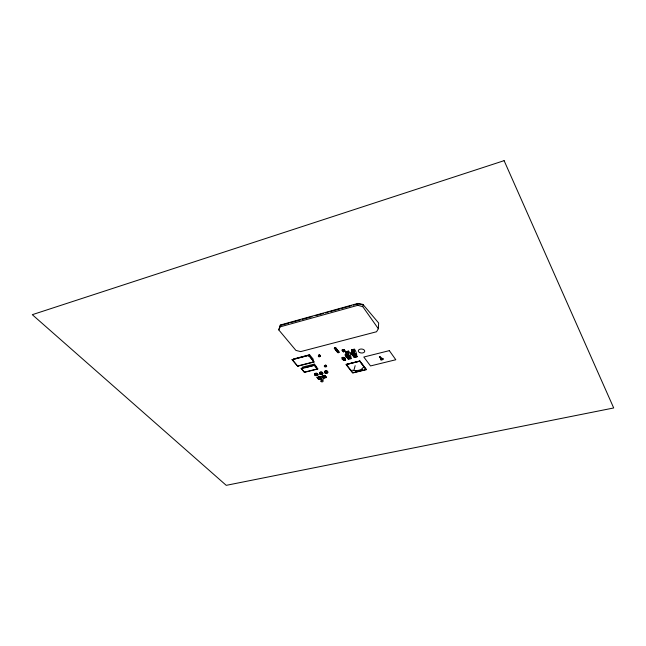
<?xml version="1.0" encoding="UTF-8"?>
<svg xmlns="http://www.w3.org/2000/svg" width="646" height="646" viewBox="0 0 646 646"><rect width="100%" height="100%" fill="white"/><g stroke="black" fill="none" stroke-linecap="round" stroke-linejoin="round"><path stroke-width="0.97" d="M345.012 359.903L344.391 360.024L344.778 360.202M345.021 359.846L344.786 360.08M359.039 370.586L359.321 370.699M281.147 325.253L288.843 323.081M355.373 371.2L355.954 371.184M378.338 328.725L378.653 323.016L362.955 304.428L357.916 303.418L280.348 325.019L278.749 329.88L295.908 350.398L300.648 351.61L376.553 331.753L378.338 328.725L362.794 306.672L362.955 304.428M357.101 356.721L353.709 352.183L350.899 352.966L354.307 357.424L357.101 356.721L353.709 352.183M354.307 357.424L350.907 352.894M352.102 354.428L353.475 355.3L354.993 354.686M354.977 354.92L355.114 353.669M354.089 352.853L353.661 349.631L352.005 350.059L352.425 353.281M355.098 353.895L353.725 353.023M352.046 350.189L351.521 349.89L352.07 354.315L352.579 354.186L354.299 356.447L355.962 356.027L354.242 353.766L354.727 353.645C352.474 344.011 357.262 352.918 356.721 356.261L354.097 356.544M278.749 329.88L280.081 326.876L357.779 305.316L357.916 303.418M364.239 367.453L363.593 367.461M352.086 354.662L352.223 353.402M348.525 359.362L345.093 354.848L347.879 354.145L351.295 358.659L348.525 359.362L345.085 354.929M346.304 356.374L347.669 357.246L349.187 356.632M349.171 356.867L349.3 355.623M348.283 354.832L347.863 351.61L346.216 352.03L346.627 355.243M349.276 355.849L347.911 354.977M348.598 351.093L345.731 351.86L345.667 352.659L346.272 356.285L346.781 356.156L348.517 358.401L350.164 357.981L348.436 355.736L348.921 355.615C346.668 346.014 351.489 354.872 350.931 358.223L348.323 358.498M345.182 351.392L343.89 349.551L342.122 350.148L343.43 351.844L345.182 351.392L343.89 349.551M342.364 358.998L343.729 359.862L345.214 359.483L345.335 358.247L343.938 357.844A1.744 1.058 4.8 0 1 345.384 358.538A1.744 1.058 4.8 0 1 345.271 359.596M343.753 359.628L344.229 360.5A1.3 0.791 4.8 0 0 345.61 360.153L345.61 360.072M346.288 356.608L346.409 355.357M343.43 351.844L342.138 349.995M345.319 358.482L343.414 357.335A1.462 0.896 4.8 0 0 342.025 357.682L342.38 358.264A1.744 1.058 4.8 0 0 343.72 359.983L344.229 360.42M343.834 357.795L342.469 357.989L342.348 359.224M326.658 366.653L325.834 365.555L324.219 366.032L325.051 367.057L326.666 366.581L325.834 365.555M326.44 377.53L324.914 375.35L321.894 376.384L323.452 378.265L326.44 377.53L324.914 375.35M323.452 378.265L321.926 376.085M321.635 378.709L320.101 376.529L317.089 377.563L318.656 379.436L321.635 378.709L320.101 376.529M320.569 356.39L318.938 356.875C316.815 355.534 320.618 354.711 319.189 355.583A0.816 0.493 6 0 1 320.109 356.269A0.816 0.493 6 0 1 318.736 356.366A0.816 0.493 6 0 1 319.156 355.575C319.988 354.694 321.353 357.836 319.713 355.413M318.656 379.436L317.121 377.264M319.076 355.042L319.237 355.647M317.751 369.027L314.586 364.917L301.206 368.535L304.452 372.354L317.751 369.027L314.586 364.917M314.158 365.329C315.288 364.909 313.173 366.395 314.295 364.126L302.417 367.13L302.255 368.478M314.053 362.035L308.643 355.195L292.121 359.709L297.661 366.201L314.053 362.035L308.643 355.195M313.068 360.694L313.237 359.192L309.62 354.799L293.332 359.014M309.45 356.301L309.62 354.799M304.452 372.354L301.238 368.293M297.661 366.201L292.154 359.467M280.081 326.876L280.348 325.019M292.525 359.556C293.769 360.202 291.83 359.879 292.953 359.491M302.102 368.511L301.852 368.559M304.896 371.805L304.589 371.846M353.774 370.739L355.155 365.668M318.971 355.575L319.011 355.009M326.012 365.773L325.842 365.224M353.168 354.234L353.927 354.008M351.836 370.206L355.405 370.667L358.853 370.303A8.309 5.015 4.2 0 0 363.214 367.211L363.399 367.243M337.745 351.763C339.449 351.925 338.019 350.689 337.874 351.723M347.475 356.212C348.509 357.335 346.959 355.744 348.121 355.954M315.797 367.041L315.846 366.952M313.657 361.744L313.14 361.913L313.609 361.494M348.339 356.398L347.33 356.39L347.968 356.535M354.153 354.452L353.079 354.549L353.774 354.589M382.166 359.507L382.222 358.764L380.486 358.328M335.597 347.984L335.298 347.435L334.903 347.919M335.565 348.323L335.266 347.774L334.975 348.315M337.567 350.883L337.269 350.342L336.881 350.826M343.51 358.231L344.108 358.183M359.184 370.667L358.934 370.699M358.683 370.586L359.119 370.796M337.495 350.584L337.543 350.067L336.784 350.261A0.88 0.541 5.2 0 0 336.752 351.222A0.88 0.541 5.2 0 0 338.108 350.875A0.88 0.541 5.2 0 0 336.832 350.293L336.913 350.487M325.116 365.265L324.995 365.684M317 368.729L317.194 368.761M383.078 358.772L383.175 358.966A1.26 0.767 2.9 0 1 383.102 359.475L381.479 360.08L380.518 359.685L382.166 359.491M290.773 322.58L300.398 319.867M302.32 319.366L311.945 316.653M315.797 315.579L323.501 313.439M325.423 312.939L328.313 312.099M330.235 311.598L339.861 308.885M341.791 308.384L351.416 305.671M353.338 305.17L358.15 303.798L362.301 304.654M292.121 359.709L308.618 355.445M342.122 350.148L343.874 349.704M342.663 350.132L343.704 349.866L344.665 351.109L343.624 351.376L342.663 350.132L343.527 350.746M343.446 351.69L345.19 351.238M351.521 349.89L354.396 349.115M345.731 351.86L348.372 351.19M351.456 350.689L351.965 350.552M353.628 350.132L354.113 350.011M345.667 352.659L346.175 352.53M347.823 352.11L348.307 351.989M297.685 365.959L313.116 362.035M350.899 352.966L353.701 352.256M352.199 353.637L353.709 353.257M346.393 355.591L347.887 355.211M342.873 357.658L343.462 357.674M343.462 357.658L342.953 357.763M301.206 368.535L314.554 365.16M305.001 367.784L313.229 365.701M315.619 366.613L315.918 366.855M354.315 357.351L357.101 356.649M304.484 372.112L317.784 368.785M359.79 360.961L345.957 364.417L352.684 373L366.395 369.641L359.79 360.961L366.395 369.657M346.385 364.514L359.636 361.211L365.967 369.544L352.829 372.75L346.385 364.514L359.636 361.227M383.078 358.788L380.615 357.529L380.01 357.69L380.486 358.344M317.089 377.563L320.069 376.836M321.894 376.384L324.89 375.649M323.485 377.958L326.464 377.232M361.526 369.399L362.01 369.585L361.526 369.383M319.1 354.912L320.077 355.26M308.497 355.76L308.19 355.639M314.408 365.402L315.337 366.912M336.243 349.316C336.364 348.356 336.283 349.082 336.211 349.656M319.277 354.985L319.851 355.13M325.374 365.103L326.02 365.265M357.779 305.316L362.794 306.672M325.318 365.886C323.363 367.138 328.208 366.363 325.003 365.636M314.295 364.126L316.677 367.001M342.025 357.682L342.445 358.223M345.214 359.564L345.61 360.153M380.615 357.545L380.97 358.029M346.216 352.03L347.201 354.759M352.005 350.059L352.991 352.797M347.863 351.61L348.525 353.427M344.568 350.479L344.665 351.109M343.397 357.803A1.058 0.646 4.8 0 1 344.665 358.021A1.058 0.646 4.8 0 1 344.754 358.813M343.381 358.005A1.058 0.646 4.8 0 1 344.544 358.159A1.058 0.646 4.8 0 1 344.859 358.869M325.576 372.871A1.704 1.017 5.6 0 1 324.752 371.28A1.704 1.017 5.6 0 1 327.441 371.369A1.704 1.017 5.6 0 1 326.868 372.912M321.038 374.179A1.696 1.009 5.8 0 1 319.697 372.58A1.696 1.009 5.8 0 1 322.548 372.685A1.696 1.009 5.8 0 1 321.474 374.195M323.057 376.263A1.219 0.719 5.7 0 1 324.437 375.463A1.219 0.719 5.7 0 1 325.277 376.618M318.381 377.619A1.219 0.719 5.9 0 1 319.318 376.626A1.219 0.719 5.9 0 1 320.602 377.627M321.288 380.147A1.114 0.662 5.7 0 1 321.425 379.186A1.114 0.662 5.7 0 1 323.048 379.46A1.114 0.662 5.7 0 1 322.62 380.373M297.564 365.773L298.121 365.878L297.564 365.773M343.422 358.748L344.27 358.893L343.422 358.748M353.16 354.371L354.008 354.517L353.16 354.371M308.15 355.744L308.707 355.865L308.19 355.704M504.106 160.66L32.3 314.683L226.237 485.34L613.7 407.965L504.106 160.66M389.328 350.641L363.811 357.028L370.513 365.943L395.804 359.749L389.328 350.641M380.05 356.657L379.355 356.85L379.686 357.303L380.381 357.109L380.05 356.657M362.398 369.528L361.703 369.673L362.398 369.544M334.571 348.557A0.88 0.549 5.3 0 0 336.065 348.444A0.88 0.549 5.3 0 0 335.04 347.685A0.88 0.549 5.3 0 0 334.571 348.557M334.555 348.711A0.88 0.549 5.3 0 0 336.049 348.598A0.88 0.549 5.3 0 0 335.032 347.839A0.88 0.549 5.3 0 0 334.555 348.711M335.573 349.833A0.88 0.541 5.2 0 0 337.059 349.728A0.88 0.541 5.2 0 0 336.041 348.969A0.88 0.541 5.2 0 0 335.573 349.833M335.557 349.987A0.88 0.541 5.2 0 0 337.042 349.882A0.88 0.541 5.2 0 0 336.033 349.123A0.88 0.541 5.2 0 0 335.557 349.987M336.736 351.376A0.88 0.541 5.2 0 0 338.092 351.028A0.88 0.541 5.2 0 0 336.824 350.447A0.88 0.541 5.2 0 0 336.736 351.376M337.713 352.458A0.88 0.541 5.1 0 0 339.069 352.11A0.88 0.541 5.1 0 0 337.801 351.529A0.88 0.541 5.1 0 0 337.713 352.458M337.705 352.611A0.88 0.541 5.1 0 0 339.061 352.264A0.88 0.541 5.1 0 0 337.785 351.682A0.88 0.541 5.1 0 0 337.705 352.611M359.677 352.587A3.238 2.003 3.9 0 0 364.732 351.311A3.238 2.003 3.9 0 0 360.121 349.147A3.238 2.003 3.9 0 0 359.677 352.587M325.326 372.443A1.227 0.735 5.6 0 0 327.344 372.177A1.227 0.735 5.6 0 0 325.77 371.224A1.227 0.735 5.6 0 0 325.326 372.443M325.366 371.991A1.227 0.735 5.6 0 0 327.393 371.725A1.227 0.735 5.6 0 0 325.818 370.772A1.227 0.735 5.6 0 0 325.366 371.991M325.293 372.742A1.227 0.735 5.6 0 0 327.312 372.484A1.227 0.735 5.6 0 0 325.737 371.523A1.227 0.735 5.6 0 0 325.293 372.742M325.148 373.025A1.704 1.017 5.6 0 0 327.805 372.443A1.704 1.017 5.6 0 0 325.398 371.28A1.704 1.017 5.6 0 0 325.148 373.025M352.999 354.743A1.066 0.654 4.3 0 0 354.654 354.323A1.066 0.654 4.3 0 0 353.128 353.62A1.066 0.654 4.3 0 0 352.999 354.743M347.193 356.689A1.066 0.654 4.6 0 0 348.848 356.277A1.066 0.654 4.6 0 0 347.314 355.566A1.066 0.654 4.6 0 0 347.193 356.689M320.4 373.218A1.227 0.727 5.8 0 0 322.411 372.96A1.227 0.727 5.8 0 0 320.836 372.007A1.227 0.727 5.8 0 0 320.4 373.218M320.351 373.671A1.227 0.727 5.8 0 0 322.362 373.412A1.227 0.727 5.8 0 0 320.787 372.459A1.227 0.727 5.8 0 0 320.351 373.671M320.319 373.969A1.227 0.727 5.8 0 0 322.338 373.711A1.227 0.727 5.8 0 0 320.755 372.766A1.227 0.727 5.8 0 0 320.319 373.969M320.174 374.252A1.696 1.009 5.8 0 0 322.822 373.671A1.696 1.009 5.8 0 0 320.408 372.516A1.696 1.009 5.8 0 0 320.174 374.252M315.49 374.874A1.227 0.727 6 0 0 317.493 374.615A1.227 0.727 6 0 0 315.918 373.671A1.227 0.727 6 0 0 315.49 374.874M315.458 375.181A1.227 0.727 6 0 0 317.461 374.914A1.227 0.727 6 0 0 315.886 373.969A1.227 0.727 6 0 0 315.458 375.181M315.313 375.455A1.696 1.001 6 0 0 317.953 374.882A1.696 1.001 6 0 0 315.539 373.727A1.696 1.001 6 0 0 315.313 375.455M315.345 375.156A1.696 1.001 6 0 0 317.985 374.575A1.696 1.001 6 0 0 315.571 373.428A1.696 1.001 6 0 0 315.345 375.156M315.539 374.422A1.219 0.727 6 0 0 317.541 374.163A1.219 0.727 6 0 0 315.967 373.218A1.219 0.727 6 0 0 315.539 374.422M323.283 377.385A1.219 0.719 5.7 0 0 325.334 377.232A1.219 0.719 5.7 0 0 323.888 376.222A1.219 0.719 5.7 0 0 323.283 377.385M318.478 378.564A1.219 0.719 5.9 0 0 320.529 378.411A1.219 0.719 5.9 0 0 319.084 377.401A1.219 0.719 5.9 0 0 318.478 378.564M321.135 381.608A1.122 0.654 5.7 0 0 323.024 381.479A1.122 0.654 5.7 0 0 321.716 380.551A1.122 0.654 5.7 0 0 321.135 381.608"/></g></svg>
